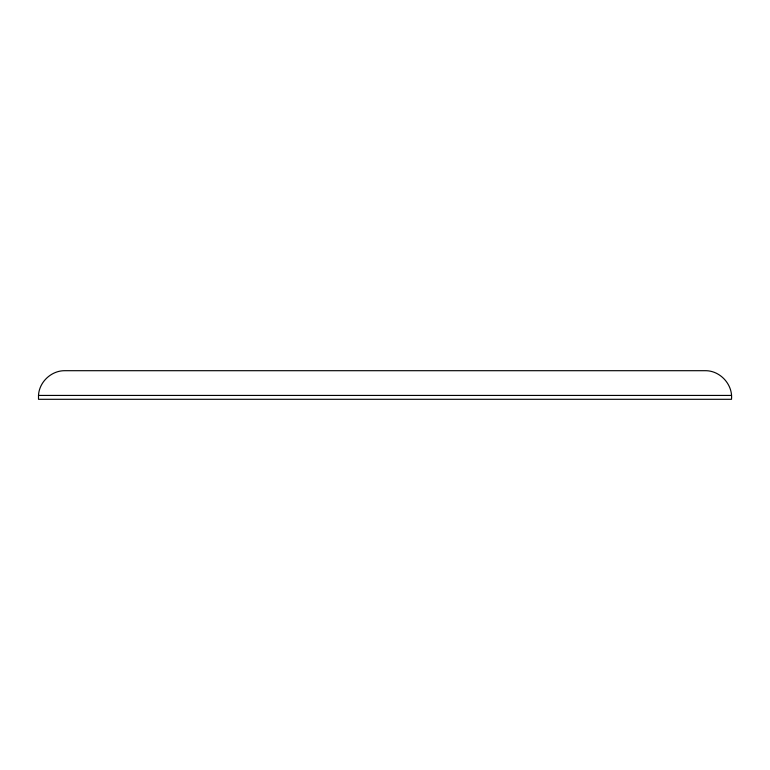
<?xml version="1.0" encoding="UTF-8"?>
<svg xmlns="http://www.w3.org/2000/svg" width="770" height="770" viewBox="0 0 770 770"><rect width="100%" height="100%" fill="white"/><g stroke="black" fill="none" stroke-linecap="round" stroke-linejoin="round"><path stroke-width="1.16" d="M38.5 395.433C39.164 381.91 51.465 370.457 64.998 370.697L705.002 370.697C719.96 370.341 732.992 384.413 731.5 399.303L38.5 399.303L38.5 395.433L731.5 395.433"/></g></svg>
